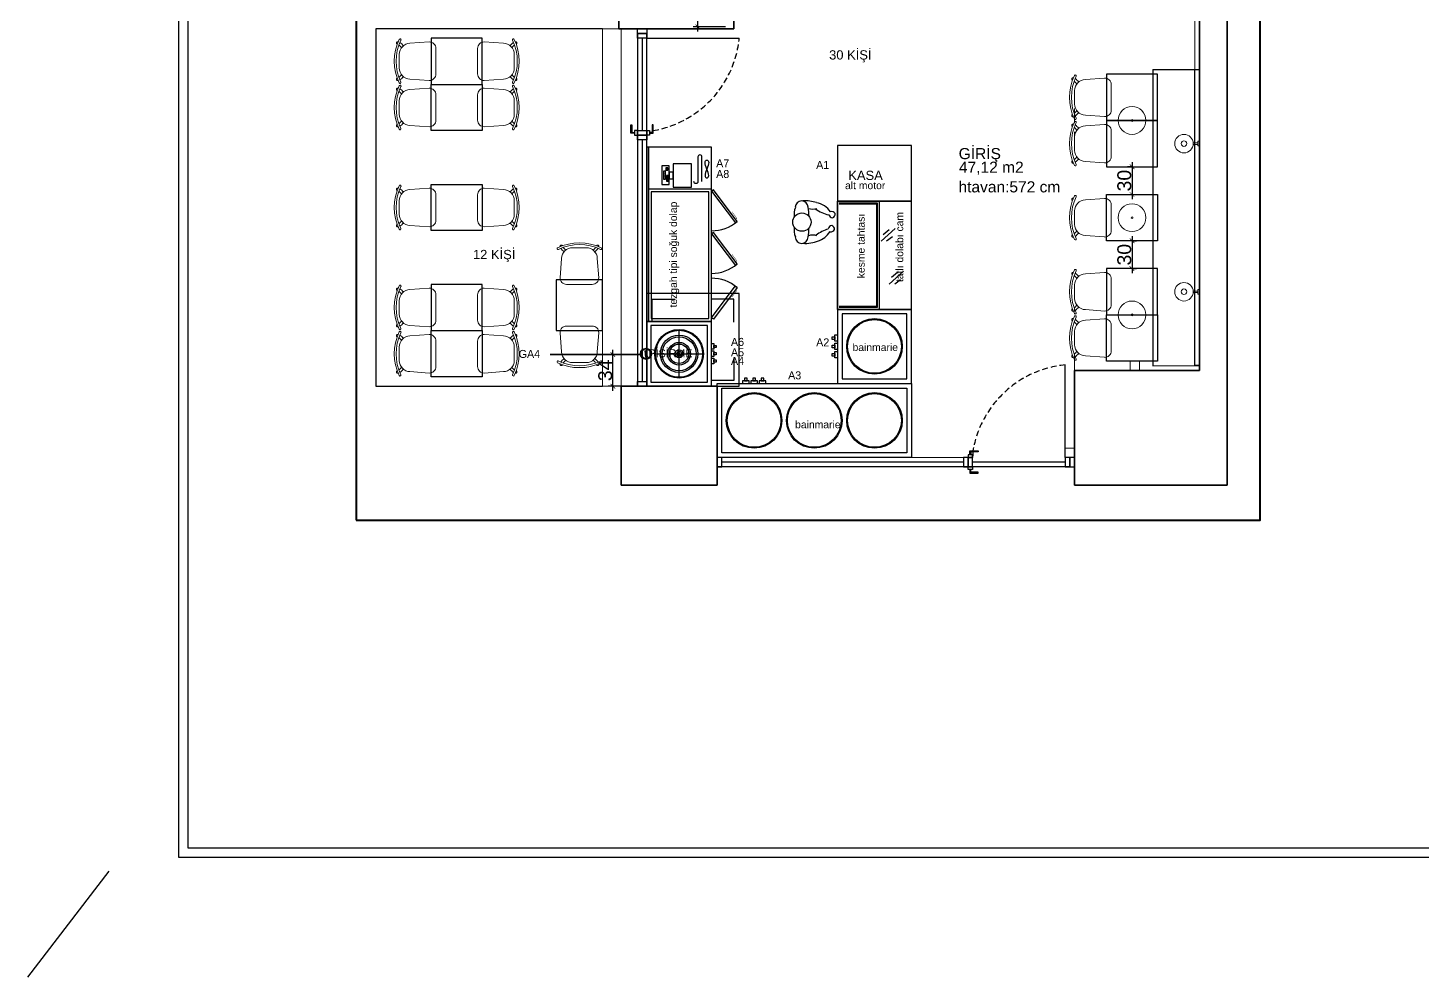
# Model space of a CAD drawing. Header units: millimetres. Extents: x -937 to 10425, y -275 to 2422.
# Drawn here: x 7280 to 8785, y -275 to 750 of the extents above; entities that cross this region are included whole.
import ezdxf
from ezdxf.enums import TextEntityAlignment as Align

# ---------------------------------------------------------------- set-up
doc = ezdxf.new("R2010")
doc.units = ezdxf.units.MM
doc.header["$PDMODE"] = 35
doc.linetypes.add('DASHED', pattern=[0.75, 0.5, -0.25])
doc.linetypes.add('HIDDEN', pattern=[9.525, 6.35, -3.175])
for name, color, linetype, lineweight in [('ELK', 1, 'Continuous', 35), ('GAZ', 200, 'Continuous', 25), ('Sebe - Alçıpan', 2, 'Continuous', 30), ('Sebe - ANTET', 143, 'Continuous', 5), ('Sebe - Aydınlatma', 240, 'Continuous', 18), ('Sebe - Dograma', 4, 'Continuous', 30), ('Sebe - Duvar', 5, 'Continuous', 35), ('Sebe - Merdiven', 6, 'Continuous', 18), ('Sebe - Mobilya', 11, 'Continuous', 25), ('Sebe - Mobilya Alçak', 41, 'Continuous', 20), ('Sebe - Tefriş - ince', 9, 'Continuous', 0), ('Sebe - Yazı', 8, 'Continuous', 15)]:
    doc.layers.add(name, color=color, linetype=linetype, lineweight=lineweight)
for name, color, linetype in [('S2000-002 Çizgi', 7, 'Continuous'), ('S2000-024 Gaz Tes İşaretler', 3, 'Continuous'), ('SKTÜRK-002 Çizgi', 7, 'Continuous'), ('SKTÜRK_ Çizgi', 7, 'Continuous')]:
    doc.layers.add(name, color=color, linetype=linetype)
doc.styles.get("Standard").update_dxf_attribs({"font": 'arial.ttf'})
doc.styles.add('TAKSİM', font='GOTHIC.TTF', dxfattribs={"height": 20})
doc.dimstyles.new('ölçü iç', dxfattribs={"dimtxt": 15, "dimasz": 5, "dimexe": 5, "dimexo": 0.625, "dimtad": 1, "dimdec": 0, "dimtxsty": 'Standard', "dimblk": 'ARCHTICK', "dimcen": 5, "dimdle": 5, "dimclrd": 253, "dimclre": 253, "dimadec": 0, "dimazin": 0, "dimtfac": 1, "dimtdec": 0, "dimtmove": 0, "dimatfit": 3, "dimldrblk": 'ARCHTICK', "dimfxl": 30, "dimfxlon": 1, "dimarcsym": 2})

# ---------------------------------------------------------------- blocks, each defined once
blk = doc.blocks.new('A$C45BD7F52')
at = {"layer": 'S2000-024 Gaz Tes İşaretler'}
h = blk.add_hatch(color=256, dxfattribs=at)
h.paths.add_polyline_path([(8, 4, 1), (0, 4, 1)])
h.paths.add_polyline_path([(7.5, 4, 1), (0.5, 4, 1)], flags=16)
for radius in [4, 3.5]:
    blk.add_circle((4, 4), radius, dxfattribs=at)
blk = doc.blocks.new('A$C73223F6F')
at = {"layer": 'GAZ'}
blk.add_hatch(color=256, dxfattribs=at).paths.add_polyline_path([(2.6, 6.8), (2.6, 5.4), (9.4, 5.2), (9.4, 6.6)])
blk.add_lwpolyline([(2.6, 6.8), (9.4, 6.6), (9.4, 5.2), (2.6, 5.4)], close=True, dxfattribs=at)
at = {"layer": 'GAZ', "xscale": 1.499999999995655, "yscale": 1.499999999995655, "zscale": 1.499999999995655, "rotation": 358.3670394844737}
blk.add_blockref('A$C45BD7F52', (-0.2, 0.2), dxfattribs=at)
blk = doc.blocks.new('_ArchTick')
at = {"color": 0, "linetype": 'ByBlock', "const_width": 0.15}
blk.add_lwpolyline([(-0.5, -0.5), (0.5, 0.5)], dxfattribs=at)
blk = doc.blocks.new('*D200')
at = {"layer": 'Defpoints', "color": 0, "transparency": 16777216}
for p in [(8003, 1182.3), (8082.8, 1182.3), (8082.8, 751.3)]:
    blk.add_point(p, dxfattribs=at)
at = {"layer": 'Sebe - Tefriş - ince', "color": 253, "lineweight": -2, "transparency": 16777216}
for p, q in [((8033, 1182.3), (7998, 1182.3)), ((8003, 746.3), (8003, 1187.3)), ((8033, 751.3), (7998, 751.3))]:
    blk.add_line(p, q, dxfattribs=at)
at = {"layer": 'Sebe - Tefriş - ince', "color": 253, "lineweight": -2, "transparency": 16777216, "xscale": 5, "yscale": 5, "zscale": 5}
for p, rotation in [((8003, 1182.3), 90), ((8003, 751.3), 270)]:
    blk.add_blockref('_ArchTick', p, dxfattribs=dict(at, rotation=rotation))
at = {"layer": 'Sebe - Tefriş - ince', "color": 0, "transparency": 16777216, "insert": (7994.7, 966.8), "char_height": 15, "attachment_point": 5, "rotation": 90}
blk.add_mtext('431', dxfattribs=at)
blk = doc.blocks.new('A$C3F6402FE')
at = {"layer": 'S2000-002 Çizgi'}
for points in [[(0, 6), (15.6, 6), (15.6, 45.9), (0, 45.9)], [(3.3, 17.7), (7.8, 17.7), (7.8, 34.7), (3.3, 34.7)], [(8.2, 40.7), (9.2, 40.7), (9.2, 41.7), (8.2, 41.7)], [(8.2, 39.7), (9.2, 39.7), (9.2, 40.7), (8.2, 40.7)], [(8.2, 38.7), (9.2, 38.7), (9.2, 39.7), (8.2, 39.7)], [(8.2, 37.7), (9.2, 37.7), (9.2, 38.7), (8.2, 38.7)], [(8.2, 36.7), (9.2, 36.7), (9.2, 37.7), (8.2, 37.7)], [(9.2, 40.7), (10.2, 40.7), (10.2, 41.7), (9.2, 41.7)], [(9.2, 39.7), (10.2, 39.7), (10.2, 40.7), (9.2, 40.7)], [(9.2, 38.7), (10.2, 38.7), (10.2, 39.7), (9.2, 39.7)], [(9.2, 37.7), (10.2, 37.7), (10.2, 38.7), (9.2, 38.7)], [(9.2, 36.7), (10.2, 36.7), (10.2, 37.7), (9.2, 37.7)], [(10.2, 40.7), (11.2, 40.7), (11.2, 41.7), (10.2, 41.7)], [(10.2, 39.7), (11.2, 39.7), (11.2, 40.7), (10.2, 40.7)], [(10.2, 38.7), (11.2, 38.7), (11.2, 39.7), (10.2, 39.7)], [(10.2, 37.7), (11.2, 37.7), (11.2, 38.7), (10.2, 38.7)], [(10.2, 36.7), (11.2, 36.7), (11.2, 37.7), (10.2, 37.7)], [(11.2, 40.7), (12.2, 40.7), (12.2, 41.7), (11.2, 41.7)], [(11.2, 39.7), (12.2, 39.7), (12.2, 40.7), (11.2, 40.7)], [(11.2, 38.7), (12.2, 38.7), (12.2, 39.7), (11.2, 39.7)], [(11.2, 37.7), (12.2, 37.7), (12.2, 38.7), (11.2, 38.7)], [(11.2, 36.7), (12.2, 36.7), (12.2, 37.7), (11.2, 37.7)], [(12.2, 40.7), (13.2, 40.7), (13.2, 41.7), (12.2, 41.7)], [(12.2, 39.7), (13.2, 39.7), (13.2, 40.7), (12.2, 40.7)], [(12.2, 38.7), (13.2, 38.7), (13.2, 39.7), (12.2, 39.7)], [(12.2, 37.7), (13.2, 37.7), (13.2, 38.7), (12.2, 38.7)], [(12.2, 36.7), (13.2, 36.7), (13.2, 37.7), (12.2, 37.7)], [(15.6, 18), (24.2, 18), (24.2, 32.2), (15.6, 32.2)], [(24.2, 0), (64, 0), (64, 50.2), (24.2, 50.2)], [(9.7, 23.4), (11.7, 23.4), (11.7, 25.4), (9.7, 25.4)], [(9.7, 21.4), (11.7, 21.4), (11.7, 23.4), (9.7, 23.4)], [(9.7, 19.4), (11.7, 19.4), (11.7, 21.4), (9.7, 21.4)], [(9.7, 17.4), (11.7, 17.4), (11.7, 19.4), (9.7, 19.4)], [(9.7, 15.4), (11.7, 15.4), (11.7, 17.4), (9.7, 17.4)], [(9.7, 13.4), (11.7, 13.4), (11.7, 15.4), (9.7, 15.4)], [(11.7, 23.4), (13.7, 23.4), (13.7, 25.4), (11.7, 25.4)], [(11.7, 21.4), (13.7, 21.4), (13.7, 23.4), (11.7, 23.4)], [(11.7, 19.4), (13.7, 19.4), (13.7, 21.4), (11.7, 21.4)], [(11.7, 17.4), (13.7, 17.4), (13.7, 19.4), (11.7, 19.4)], [(11.7, 15.4), (13.7, 15.4), (13.7, 17.4), (11.7, 17.4)], [(11.7, 13.4), (13.7, 13.4), (13.7, 15.4), (11.7, 15.4)]]:
    blk.add_lwpolyline(points, close=True, dxfattribs=at)
blk.add_text('12345', height=2, rotation=90, dxfattribs=at).set_placement((6.6, 21.3))
blk = doc.blocks.new('m2_pp03p')
blk.add_circle((0, 0), 9.87)
for centre, radius, start, end in [((4.7, 10.1), 26.3, 127.3518, 167.4727), ((-6.8, 32), 4.59, 122.8432, 192.8611), ((-8.6, 31.9), 4.04, 16.0579, 100.2448), ((-9.7, 34), 5.28, 289.8716, 348.3178), ((8.6, 33.5), 5.28, 194.7873, 253.2335), ((7.6, 31.3), 4.04, 82.8603, 167.0472), ((5.8, 31.4), 4.59, 350.244, 60.262), ((-4.5, 8.8), 26.3, 18.248, 55.7533), ((15.9, 3.7), 38.9, 161.9595, 183.8896), ((-33, 11.6), 18.9, 345.9235, 14.0765), ((-43.5, 36.4), 36.4, 323.035, 348.18), ((42.8, 37.9), 36.4, 194.9251, 218.2668), ((33, 11.6), 18.9, 165.9235, 194.0765), ((-15.9, 3.7), 38.9, 356.1104, 21.2634), ((-15.9, -0.2), 7.02, 91.4023, 268.5977), ((-8.3, -35.9), 43.4, 87.467, 100.3046), ((8.3, -35.9), 43.4, 79.6954, 92.533), ((15.9, -0.2), 7.02, 271.4023, 88.5977), ((-7.7, 15.5), 24, 249.9668, 276.118), ((7.7, 15.5), 24, 263.882, 290.0332)]:
    blk.add_arc(centre, radius, start, end)
blk = doc.blocks.new('A$C0AFB533A')
for p, q in [((40, 11), (40, 69)), ((69, 40), (11, 40))]:
    blk.add_line(p, q)
for radius in [30, 29, 23, 21, 14, 12, 5, 3]:
    blk.add_circle((40, 40), radius)
at = {"layer": 'SKTÜRK_ Çizgi'}
for points in [[(80, 80), (0, 80), (0, 0), (80, 0)], [(75, 75), (5, 75), (5, 5), (75, 5)], [(34.5, 80), (27.5, 80), (27.5, 82.8), (34.5, 82.8)], [(32.4, 82.8), (29.6, 82.8), (29.6, 85.6), (32.4, 85.6)], [(43.5, 80), (36.5, 80), (36.5, 82.8), (43.5, 82.8)], [(41.4, 82.8), (38.6, 82.8), (38.6, 85.6), (41.4, 85.6)], [(52.5, 80), (45.5, 80), (45.5, 82.8), (52.5, 82.8)], [(50.4, 82.8), (47.6, 82.8), (47.6, 85.6), (50.4, 85.6)]]:
    blk.add_lwpolyline(points, close=True, dxfattribs=at)
blk = doc.blocks.new('*D197')
at = {"layer": 'Defpoints', "color": 0, "transparency": 16777216}
for p in [(8003, 1182.3), (8082.8, 1182.3), (8082.8, 751.3)]:
    blk.add_point(p, dxfattribs=at)
at = {"layer": 'Sebe - Tefriş - ince', "color": 253, "lineweight": -2, "transparency": 16777216}
for p, q in [((8033, 1182.3), (7998, 1182.3)), ((8003, 746.3), (8003, 1187.3)), ((8033, 751.3), (7998, 751.3))]:
    blk.add_line(p, q, dxfattribs=at)
at = {"layer": 'Sebe - Tefriş - ince', "color": 253, "lineweight": -2, "transparency": 16777216, "xscale": 5, "yscale": 5, "zscale": 5}
for p, rotation in [((8003, 1182.3), 90), ((8003, 751.3), 270)]:
    blk.add_blockref('_ArchTick', p, dxfattribs=dict(at, rotation=rotation))
at = {"layer": 'Sebe - Tefriş - ince', "color": 0, "transparency": 16777216, "insert": (7994.7, 966.8), "char_height": 15, "attachment_point": 5, "rotation": 90}
blk.add_mtext('431', dxfattribs=at)
blk = doc.blocks.new('*D204')
at = {"layer": 'Defpoints', "color": 0, "transparency": 16777216}
for p in [(8471.9, 600.3), (8471.9, 570.3), (8471.9, 570.3)]:
    blk.add_point(p, dxfattribs=at)
at = {"layer": 'Sebe - Alçıpan', "color": 253, "lineweight": -2, "transparency": 16777216}
for p, q in [((8471.9, 605.3), (8471.9, 565.3)), ((8471.9, 600.3), (8466.9, 600.3)), ((8471.9, 570.3), (8476.9, 570.3))]:
    blk.add_line(p, q, dxfattribs=at)
at = {"layer": 'Sebe - Alçıpan', "color": 253, "lineweight": -2, "transparency": 16777216, "xscale": 5, "yscale": 5, "zscale": 5}
for p, rotation in [((8471.9, 600.3), 90), ((8471.9, 570.3), 270)]:
    blk.add_blockref('_ArchTick', p, dxfattribs=dict(at, rotation=rotation))
at = {"layer": 'Sebe - Alçıpan', "color": 0, "transparency": 16777216, "insert": (8463.6, 585.3), "char_height": 15, "attachment_point": 5, "rotation": 90}
blk.add_mtext('30', dxfattribs=at)
blk = doc.blocks.new('*D205')
at = {"layer": 'Defpoints', "color": 0, "transparency": 16777216}
for p in [(8471.9, 520.3), (8471.9, 490.3), (8471.9, 490.3)]:
    blk.add_point(p, dxfattribs=at)
at = {"layer": 'Sebe - Alçıpan', "color": 253, "lineweight": -2, "transparency": 16777216}
for p, q in [((8471.9, 525.3), (8471.9, 485.3)), ((8471.9, 520.3), (8476.9, 520.3)), ((8471.9, 490.3), (8476.9, 490.3))]:
    blk.add_line(p, q, dxfattribs=at)
at = {"layer": 'Sebe - Alçıpan', "color": 253, "lineweight": -2, "transparency": 16777216, "xscale": 5, "yscale": 5, "zscale": 5}
for p, rotation in [((8471.9, 520.3), 90), ((8471.9, 490.3), 270)]:
    blk.add_blockref('_ArchTick', p, dxfattribs=dict(at, rotation=rotation))
at = {"layer": 'Sebe - Alçıpan', "color": 0, "transparency": 16777216, "insert": (8463.6, 505.3), "char_height": 15, "attachment_point": 5, "rotation": 90}
blk.add_mtext('30', dxfattribs=at)
blk = doc.blocks.new('A$C6D447ABA')
for centre, radius in [((40, 40), 30), ((40, 40), 29), ((105, 40), 30), ((105, 40), 29), ((170, 40), 30), ((170, 40), 29)]:
    blk.add_circle(centre, radius)
at = {"layer": 'SKTÜRK_ Çizgi'}
for points in [[(0, 80), (210, 80), (210, 0), (0, 0)], [(27.5, 80), (34.5, 80), (34.5, 82.8), (27.5, 82.8)], [(29.6, 82.8), (32.4, 82.8), (32.4, 85.6), (29.6, 85.6)], [(36.5, 80), (43.5, 80), (43.5, 82.8), (36.5, 82.8)], [(38.6, 82.8), (41.4, 82.8), (41.4, 85.6), (38.6, 85.6)], [(45.5, 80), (52.5, 80), (52.5, 82.8), (45.5, 82.8)], [(47.6, 82.8), (50.4, 82.8), (50.4, 85.6), (47.6, 85.6)], [(5, 75), (205, 75), (205, 5), (5, 5)]]:
    blk.add_lwpolyline(points, close=True, dxfattribs=at)
blk = doc.blocks.new('A$C69F55960')
for radius in [30, 29]:
    blk.add_circle((45.6, 40), radius)
at = {"layer": 'SKTÜRK_ Çizgi'}
for points in [[(5.6, 80), (5.6, 0), (85.6, 0), (85.6, 80)], [(10.6, 75), (10.6, 5), (80.6, 5), (80.6, 75)], [(2.8, 50.4), (2.8, 47.6), (0, 47.6), (0, 50.4)], [(5.6, 52.5), (5.6, 45.5), (2.8, 45.5), (2.8, 52.5)], [(2.8, 41.4), (2.8, 38.6), (0, 38.6), (0, 41.4)], [(2.8, 32.4), (2.8, 29.6), (0, 29.6), (0, 32.4)], [(5.6, 43.5), (5.6, 36.5), (2.8, 36.5), (2.8, 43.5)], [(5.6, 34.5), (5.6, 27.5), (2.8, 27.5), (2.8, 34.5)]]:
    blk.add_lwpolyline(points, close=True, dxfattribs=at)
blk = doc.blocks.new('A$C05AC2178')
at = {"layer": 'S2000-002 Çizgi'}
blk.add_line((2, 226.8), (2, 38.8), dxfattribs=at)
for points in [[(70, 226.8), (0, 226.8), (0, 38.8), (70, 38.8)], [(67, 210.3), (66.8, 208.9), (66.3, 207.2), (65.7, 205.3), (65, 203.3), (64.2, 201.4), (63.6, 199.5), (63.1, 197.8), (63, 196.4), (63.1, 195.2), (63.6, 194.4), (64.2, 193.9), (65, 193.8), (65.7, 193.9), (66.3, 194.4), (66.8, 195.2), (67, 196.4), (66.8, 197.8), (66.3, 199.5), (65.7, 201.4), (65, 203.3), (64.2, 205.3), (63.6, 207.2), (63.1, 208.9), (63, 210.3), (63.1, 211.5), (63.6, 212.3), (64.2, 212.8), (65, 212.9), (65.7, 212.8), (66.3, 212.3), (66.8, 211.5)], [(97.8, 146.8), (72, 180.9), (70, 179.4), (95.8, 145.2)], [(97.8, 100.8), (72, 134.9), (70, 133.4), (95.8, 99.3)], [(97.7, 75.4), (72.1, 41.2), (70, 42.7), (95.6, 77)]]:
    blk.add_lwpolyline(points, close=True, dxfattribs=at)
for points in [[(55.3, 216.4), (55.3, 189.7, -1), (51, 189.7)], [(59.7, 189.7), (59.7, 216.4, 1), (55.3, 216.4)]]:
    blk.add_lwpolyline(points, format="xyb", dxfattribs=at)
blk.add_lwpolyline([(2, 181.8), (70, 181.8)], dxfattribs=at)
at = {"layer": 'S2000-002 Çizgi', "linetype": 'DASHED'}
blk.add_lwpolyline([(5, 178.8), (5, 41.8), (67, 41.8), (67, 178.8)], close=True, dxfattribs=at)
at = {"layer": 'S2000-002 Çizgi', "const_width": 0.428}
for points in [[(96.1, 149), (97.4, 150), (93.2, 155.7), (92.1, 157.1)], [(96.1, 103.1), (97.4, 104.1), (93.2, 109.7), (92.1, 111.1)], [(96, 73.2), (97.3, 72.2), (93.1, 66.5), (92, 65.1)]]:
    blk.add_lwpolyline(points, dxfattribs=at)
at = {"layer": 'S2000-002 Çizgi'}
for centre, radius, start, end in [((70, 179.4), 42.8, 270, 310.5092), ((70, 133.4), 42.8, 270, 310.5092), ((70, 42.7), 42.7, 49.755, 90)]:
    blk.add_arc(centre, radius, start, end, dxfattribs=at)
blk = doc.blocks.new('*D262')
at = {"color": 253, "lineweight": -2, "transparency": 16777216}
for p, q in [((7941.3, 397.6), (7906.3, 397.6)), ((7911.3, 358.3), (7911.3, 402.6)), ((7941.3, 363.3), (7906.3, 363.3))]:
    blk.add_line(p, q, dxfattribs=at)
at = {"layer": 'Defpoints', "color": 0, "transparency": 16777216}
for p in [(7911.3, 397.6), (7941.9, 397.6), (7947.8, 363.3)]:
    blk.add_point(p, dxfattribs=at)
at = {"color": 253, "lineweight": -2, "transparency": 16777216, "xscale": 5, "yscale": 5, "zscale": 5}
for p, rotation in [((7911.3, 397.6), 90), ((7911.3, 363.3), 270)]:
    blk.add_blockref('_ArchTick', p, dxfattribs=dict(at, rotation=rotation))
at = {"color": 0, "transparency": 16777216, "insert": (7903.1, 380.4), "char_height": 15, "attachment_point": 5, "rotation": 90}
blk.add_mtext('34', dxfattribs=at)

msp = doc.modelspace()

# ---------------------------------------------------------------- linework, layer by layer
for p, q in [((7900.2, 749.3), (7655.2, 749.3)), ((7655.2, 749.3), (7655.2, 363.3)), ((8216.3, 533.7), (8200.9, 519.8)), ((8209.8, 532.3), (8203.2, 526.8)), ((8213.1, 524.6), (8206.8, 519.8)), ((8225.1, 487.4), (8209.7, 473.6)), ((8218.7, 486.1), (8212, 480.6)), ((8221.9, 478.3), (8215.6, 473.6)), ((7655.2, 363.3), (7900.2, 363.3)), ((7279.6, -274.9), (7367.2, -160.4))]:
    msp.add_line(p, q)
for points in [[(7442.2, -145.4), (10322.2, -145.4), (10322.2, 1924.6), (7442.2, 1924.6)], [(7452.2, -135.4), (10312.2, -135.4), (10312.2, 1914.6), (7452.2, 1914.6)], [(8153.8, 563.3), (8233.8, 563.3), (8233.8, 623.3), (8153.8, 623.3)], [(8153.8, 446.3), (8233.8, 446.3), (8233.8, 563.3), (8153.8, 563.3)], [(8153.8, 563.3), (8198.8, 563.3), (8198.8, 446.3), (8153.8, 446.3)], [(7947.8, 363.3), (8047.8, 363.3), (8047.8, 463.3), (7947.8, 463.3)]]:
    msp.add_lwpolyline(points, close=True)
for points in [[(8155.8, 561.3), (8196.8, 561.3), (8196.8, 448.3), (8155.8, 448.3)], [(8155.8, 560.3), (8195.8, 560.3), (8195.8, 449.3), (8155.8, 449.3)]]:
    msp.add_lwpolyline(points)
at = {"layer": 'ELK', "color": 3}
msp.add_line((7941.2, 397.5), (7843.7, 397.5), dxfattribs=at)
at = {"layer": 'Sebe - ANTET', "lineweight": 40}
msp.add_lwpolyline([(7634, 218.6), (8610.1, 218.5), (8610.1, 1322.2), (7634, 1322.2)], close=True, dxfattribs=at)
at = {"layer": 'Sebe - Aydınlatma'}
for p, q in [((8538, 626), (8542.8, 626)), ((8538, 624.5), (8542.8, 624.5)), ((8542.8, 627.8), (8542.8, 622.8)), ((8542.8, 627.8), (8544.8, 627.8)), ((8542.8, 622.8), (8544.8, 622.8)), ((8544.8, 622.8), (8544.8, 627.8)), ((8542.8, 462.8), (8542.8, 467.8)), ((8542.8, 467.8), (8544.8, 467.8)), ((8544.8, 467.8), (8544.8, 462.8)), ((8538, 466), (8542.8, 466)), ((8538, 464.5), (8542.8, 464.5)), ((8542.8, 462.8), (8544.8, 462.8))]:
    msp.add_line(p, q, dxfattribs=at)
for centre, radius in [((8471.9, 650.3), 15), ((8471.9, 650.3), 1), ((8528, 625.3), 10), ((8528, 625.3), 3), ((8471.9, 545.3), 15), ((8471.9, 545.3), 1), ((8528, 465.3), 10), ((8528, 465.3), 3), ((8471.9, 440.3), 15), ((8471.9, 440.3), 1)]:
    msp.add_circle(centre, radius, dxfattribs=at)
at = {"layer": 'Sebe - Dograma'}
for p, q in [((7937.8, 749.3), (7947.8, 749.3)), ((7937.8, 744.3), (7937.8, 749.3)), ((7947.8, 744.3), (7937.8, 744.3)), ((7937.8, 744.3), (7937.8, 363.3)), ((7937.8, 744.3), (7947.8, 744.3)), ((7937.8, 739.3), (7937.8, 744.3)), ((7947.8, 744.3), (7937.8, 744.3)), ((7947.8, 739.3), (7937.8, 739.3)), ((7942.8, 739.3), (7942.8, 639.3)), ((7947.8, 749.3), (7947.8, 744.3)), ((7947.8, 363.3), (7947.8, 744.3)), ((7947.8, 744.3), (7947.8, 739.3)), ((7947.8, 739.3), (8047.8, 739.3)), ((7930.8, 636.4), (7930.8, 645.4)), ((7930.8, 645.4), (7931.8, 645.4)), ((7934.8, 636.4), (7930.8, 636.4)), ((7931.8, 645.4), (7931.8, 637.4)), ((7931.8, 637.4), (7934.8, 637.4)), ((7937.8, 639.3), (7934.8, 639.3)), ((7934.8, 639.3), (7934.8, 634.3)), ((7934.8, 634.3), (7937.8, 634.3)), ((7937.8, 639.3), (7947.8, 639.3)), ((7937.8, 634.3), (7937.8, 639.3)), ((7937.8, 634.3), (7937.8, 639.3)), ((7947.8, 634.3), (7937.8, 634.3)), ((7937.8, 634.3), (7947.8, 634.3)), ((7937.8, 629.3), (7937.8, 634.3)), ((7947.8, 639.3), (7947.8, 634.3)), ((7947.8, 634.3), (7947.8, 639.3)), ((7947.8, 634.3), (7947.8, 639.3)), ((7947.8, 639.3), (7950.8, 639.3)), ((7947.8, 634.3), (7947.8, 629.3)), ((7950.8, 634.3), (7947.8, 634.3)), ((7950.8, 639.3), (7950.8, 634.3)), ((7953.8, 637.4), (7950.8, 637.4)), ((7950.8, 636.4), (7954.8, 636.4)), ((7954.8, 645.4), (7953.8, 645.4)), ((7953.8, 645.4), (7953.8, 637.4)), ((7954.8, 636.4), (7954.8, 645.4)), ((7947.8, 629.3), (7937.8, 629.3)), ((7942.8, 629.3), (7942.8, 368.3)), ((8399.8, 286.3), (8399.8, 386.3)), ((7937.8, 368.3), (7947.8, 368.3)), ((7937.8, 363.3), (7937.8, 368.3)), ((7947.8, 363.3), (7937.8, 363.3)), ((8023.8, 286.3), (8023.8, 276.3)), ((8028.8, 276.3), (8028.8, 286.3)), ((8294.8, 286.3), (8289.8, 286.3)), ((8289.8, 286.3), (8289.8, 276.3)), ((8299.8, 289.3), (8294.8, 289.3)), ((8294.8, 289.3), (8294.8, 286.3)), ((8299.8, 286.3), (8294.8, 286.3)), ((8294.8, 286.3), (8294.8, 276.3)), ((8294.8, 276.3), (8294.8, 286.3)), ((8294.8, 286.3), (8299.8, 286.3)), ((8296.9, 289.3), (8296.9, 293.3)), ((8296.9, 293.3), (8305.9, 293.3)), ((8305.9, 292.3), (8297.9, 292.3)), ((8297.9, 292.3), (8297.9, 289.3)), ((8299.8, 286.3), (8299.8, 289.3)), ((8299.8, 276.3), (8299.8, 286.3)), ((8305.9, 293.3), (8305.9, 292.3)), ((8404.8, 286.3), (8399.8, 286.3)), ((8399.8, 286.3), (8399.8, 276.3)), ((8404.8, 286.3), (8404.8, 276.3)), ((8404.8, 276.3), (8404.8, 286.3)), ((8409.8, 286.3), (8404.8, 286.3)), ((8404.8, 286.3), (8404.8, 276.3)), ((8409.8, 276.3), (8409.8, 286.3)), ((8404.8, 276.3), (8023.8, 276.3)), ((8023.8, 276.3), (8028.8, 276.3)), ((8289.8, 281.3), (8028.8, 281.3)), ((8289.8, 276.3), (8294.8, 276.3)), ((8294.8, 276.3), (8299.8, 276.3)), ((8294.8, 276.3), (8299.8, 276.3)), ((8294.8, 273.3), (8294.8, 276.3)), ((8299.8, 273.3), (8294.8, 273.3)), ((8296.9, 273.3), (8296.9, 269.3)), ((8297.9, 270.3), (8297.9, 273.3)), ((8399.8, 281.3), (8299.8, 281.3)), ((8299.8, 276.3), (8299.8, 273.3)), ((8399.8, 276.3), (8404.8, 276.3)), ((8404.8, 276.3), (8409.8, 276.3)), ((8296.9, 269.3), (8305.9, 269.3)), ((8305.9, 270.3), (8297.9, 270.3)), ((8305.9, 269.3), (8305.9, 270.3))]:
    msp.add_line(p, q, dxfattribs=at)
at = {"layer": 'Sebe - Dograma', "color": 251, "linetype": 'HIDDEN'}
for centre, radius, start, end in [((7936.2, 750), 112.1, 279.547, 354.4905), ((8410.6, 274.7), 112.1, 95.5095, 170.453), ((8419.8, 286.3), 120, 177.134, 180)]:
    msp.add_arc(centre, radius, start, end, dxfattribs=at)
at = {"layer": 'Sebe - Duvar', "lineweight": 35}
for p, q in [((7917.8, 1279.3), (7917.8, 749.3)), ((8574.8, 256.3), (8574.8, 1279.3)), ((8041.8, 749.3), (8041.8, 1214.3)), ((8544.8, 380.3), (8544.8, 930.3)), ((7917.8, 749.3), (8041.8, 749.3)), ((8409.8, 256.3), (8409.8, 380.3)), ((8409.8, 380.3), (8544.8, 380.3)), ((8023.8, 363.3), (7920.2, 363.3)), ((7920.2, 363.3), (7920.2, 256.3)), ((8023.8, 256.3), (8023.8, 363.3)), ((7920.2, 256.3), (8023.8, 256.3)), ((8409.8, 256.3), (8574.8, 256.3))]:
    msp.add_line(p, q, dxfattribs=at)
at = {"layer": 'Sebe - Merdiven'}
for p, q in [((7900.2, 363.3), (7900.2, 749.3)), ((7920.2, 749.3), (7900.2, 749.3)), ((7920.2, 363.3), (7920.2, 749.3)), ((7900.2, 363.3), (7920.2, 363.3))]:
    msp.add_line(p, q, dxfattribs=at)
at = {"layer": 'Sebe - Mobilya'}
for p, q in [((7715.2, 739.3), (7715.2, 689.3)), ((7770.2, 739.3), (7715.2, 739.3)), ((7770.2, 689.3), (7770.2, 739.3)), ((8444.4, 700.3), (8444.4, 650.3)), ((8499.4, 700.3), (8444.4, 700.3)), ((8499.4, 650.3), (8499.4, 700.3)), ((7715.2, 689.3), (7770.2, 689.3)), ((7715.2, 639.3), (7715.2, 689.3)), ((7715.2, 689.3), (7770.2, 689.3)), ((7770.2, 689.3), (7770.2, 639.3)), ((8444.4, 650.3), (8444.4, 600.3)), ((8499.4, 650.3), (8444.4, 650.3)), ((8444.4, 650.3), (8499.4, 650.3)), ((8499.4, 600.3), (8499.4, 650.3)), ((7770.2, 639.3), (7715.2, 639.3)), ((8444.4, 600.3), (8499.4, 600.3)), ((7715.2, 531.3), (7715.2, 581.3)), ((7715.2, 581.3), (7770.2, 581.3)), ((7770.2, 581.3), (7770.2, 531.3)), ((8444.4, 570.3), (8499.4, 570.3)), ((8444.4, 520.3), (8444.4, 570.3)), ((8499.4, 570.3), (8499.4, 520.3)), ((7770.2, 531.3), (7715.2, 531.3)), ((8499.4, 520.3), (8444.4, 520.3)), ((8444.4, 490.3), (8444.4, 440.3)), ((8499.4, 490.3), (8444.4, 490.3)), ((8499.4, 440.3), (8499.4, 490.3)), ((7715.2, 473.3), (7715.2, 423.3)), ((7770.2, 473.3), (7715.2, 473.3)), ((7770.2, 423.3), (7770.2, 473.3)), ((7900.2, 478.3), (7850.2, 478.3)), ((7850.2, 478.3), (7850.2, 423.3)), ((7900.2, 423.3), (7900.2, 478.3)), ((8444.4, 440.3), (8499.4, 440.3)), ((8444.4, 390.3), (8444.4, 440.3)), ((8444.4, 440.3), (8499.4, 440.3)), ((8499.4, 440.3), (8499.4, 390.3)), ((7715.2, 423.3), (7770.2, 423.3)), ((7715.2, 373.3), (7715.2, 423.3)), ((7715.2, 423.3), (7770.2, 423.3)), ((7770.2, 423.3), (7770.2, 373.3)), ((7850.2, 423.3), (7900.2, 423.3)), ((8499.4, 390.3), (8444.4, 390.3)), ((7770.2, 373.3), (7715.2, 373.3))]:
    msp.add_line(p, q, dxfattribs=at)
at = {"layer": 'Sebe - Mobilya', "linetype": 'Continuous'}
for p, q in [((8494.4, 705.3), (8494.4, 385.3)), ((8494.4, 705.3), (8544.8, 705.3)), ((8539.8, 385.6), (8539.8, 705.3)), ((8544.8, 705.3), (8544.8, 385.6)), ((8544.8, 385.6), (8544.8, 630.8)), ((8494.4, 385.3), (8544.8, 385.6)), ((8544.8, 385.6), (8539.8, 385.6))]:
    msp.add_line(p, q, dxfattribs=at)
at = {"layer": 'Sebe - Mobilya Alçak', "ltscale": 30}
for p, q in [((7765.2, 728.1), (7765.2, 700.5)), ((7793.1, 733.6), (7772.3, 735.1)), ((7804.8, 707), (7804.8, 721.6)), ((7772.3, 693.5), (7793.1, 695)), ((8421.5, 694.6), (8442.2, 696.1)), ((7765.2, 650.5), (7765.2, 678.1)), ((7772.3, 685.1), (7793.1, 683.6)), ((8409.8, 668), (8409.8, 682.6)), ((8449.4, 689.1), (8449.4, 661.4)), ((7804.8, 671.6), (7804.8, 657)), ((8442.2, 654.5), (8421.5, 656)), ((7793.1, 645), (7772.3, 643.5)), ((8409.8, 618), (8409.8, 632.6)), ((8421.5, 644.6), (8442.2, 646.1)), ((8449.4, 639.1), (8449.4, 611.4)), ((8442.2, 604.5), (8421.5, 606)), ((7772.3, 577.1), (7793.1, 575.6)), ((7765.2, 542.5), (7765.2, 570.1)), ((7804.8, 563.6), (7804.8, 549)), ((8442.2, 566.1), (8421.5, 564.6)), ((8449.4, 531.4), (8449.4, 559.1)), ((8409.8, 552.6), (8409.8, 538)), ((7793.1, 537), (7772.3, 535.5)), ((7867.9, 512.9), (7882.5, 512.9)), ((8421.5, 526), (8442.2, 524.5)), ((7854.3, 480.4), (7855.9, 501.2)), ((7894.5, 501.2), (7896, 480.4)), ((8421.5, 484.6), (8442.2, 486.1)), ((7793.1, 467.6), (7772.3, 469.1)), ((7889, 473.3), (7861.3, 473.3)), ((8409.8, 458), (8409.8, 472.6)), ((8449.4, 479.1), (8449.4, 451.4)), ((7765.2, 462.1), (7765.2, 434.5)), ((7804.8, 441), (7804.8, 455.6)), ((8442.2, 444.5), (8421.5, 446)), ((7772.3, 427.5), (7793.1, 429)), ((7889, 428.3), (7861.3, 428.3)), ((8409.8, 422.6), (8409.8, 408)), ((8442.2, 436.1), (8421.5, 434.6)), ((8449.4, 401.4), (8449.4, 429.1)), ((7765.2, 384.5), (7765.2, 412.1)), ((7772.3, 419.1), (7793.1, 417.6)), ((7854.3, 421.1), (7855.9, 400.4)), ((7894.5, 400.4), (7896, 421.1)), ((7804.8, 405.6), (7804.8, 391)), ((8421.5, 396), (8442.2, 394.5)), ((7793.1, 379), (7772.3, 377.5)), ((7867.9, 388.7), (7882.5, 388.7))]:
    msp.add_line(p, q, dxfattribs=at)
for points in [[(7720.2, 728.1), (7720.2, 700.5, -0.421203), (7713, 693.5), (7692.2, 695, -0.406675), (7680.6, 707), (7680.6, 721.6, -0.406675), (7692.2, 733.6), (7713, 735.1, -0.421203)], [(7720.2, 650.5), (7720.2, 678.1, 0.421203), (7713, 685.1), (7692.2, 683.6, 0.406675), (7680.6, 671.6), (7680.6, 657, 0.406675), (7692.2, 645), (7713, 643.5, 0.421203)], [(7720.2, 542.5), (7720.2, 570.1, 0.421203), (7713, 577.1), (7692.2, 575.6, 0.406675), (7680.6, 563.6), (7680.6, 549, 0.406675), (7692.2, 537), (7713, 535.5, 0.421203)], [(7720.2, 462.1), (7720.2, 434.5, -0.421203), (7713, 427.5), (7692.2, 429, -0.406675), (7680.6, 441), (7680.6, 455.6, -0.406675), (7692.2, 467.6), (7713, 469.1, -0.421203)], [(7720.2, 384.5), (7720.2, 412.1, 0.421203), (7713, 419.1), (7692.2, 417.6, 0.406675), (7680.6, 405.6), (7680.6, 391, 0.406675), (7692.2, 379), (7713, 377.5, 0.421203)]]:
    msp.add_lwpolyline(points, format="xyb", close=True, dxfattribs=at)
for centre, radius, start, end in [((7729.3, 714.3), 54.1, 154.2098, 205.7895), ((7756, 714.3), 54.1, 334.2105, 25.7902), ((7729.3, 714.3), 52.1, 154.2098, 205.7895), ((7679, 734), 1.39, 72.3823, 244.8695), ((7674.9, 724), 9.41, 30.8902, 55.8824), ((7673.8, 723.4), 13.4, 33.8436, 56.1783), ((7772.2, 728.1), 7, 88.6361, 180), ((7792.8, 721.6), 12, 0, 88.5214), ((7811.5, 723.4), 13.4, 123.8217, 146.1564), ((7810.4, 724), 9.41, 124.1176, 149.1098), ((7756, 714.3), 52.1, 334.2105, 25.7902), ((7806.3, 734), 1.39, 295.1305, 107.6177), ((7679, 694.6), 1.39, 115.1305, 287.6177), ((7674.9, 704.6), 9.41, 304.1169, 329.1091), ((7673.8, 705.2), 13.4, 303.821, 326.1557), ((7772.2, 700.5), 7, 180, 271.3639), ((7792.8, 707), 12, 271.4786, 0), ((7811.5, 705.2), 13.4, 213.8443, 236.179), ((7810.4, 704.6), 9.41, 210.8909, 235.8831), ((7806.3, 694.6), 1.39, 252.3823, 64.8695), ((8458.5, 675.3), 54.1, 154.2098, 205.7895), ((8458.5, 675.3), 52.1, 154.2098, 205.7895), ((8408.2, 695), 1.39, 72.3823, 244.8695), ((8404.1, 685), 9.41, 30.8902, 55.8824), ((8421.8, 682.6), 12, 91.4786, 180), ((8403, 684.4), 13.4, 33.8436, 56.1783), ((8442.4, 689.1), 7, 0, 91.3639), ((7729.3, 664.3), 54.1, 154.2105, 205.7902), ((7729.3, 664.3), 52.1, 154.2105, 205.7902), ((7679, 684), 1.39, 72.3823, 244.8695), ((7674.9, 674), 9.41, 30.8909, 55.8831), ((7673.8, 673.4), 13.4, 33.8443, 56.179), ((7772.2, 678.1), 7, 88.6361, 180), ((7792.8, 671.6), 12, 360, 88.5214), ((7811.5, 673.4), 13.4, 123.821, 146.1557), ((7810.4, 674), 9.41, 124.1169, 149.1091), ((7756, 664.3), 52.1, 334.2098, 25.7895), ((7756, 664.3), 54.1, 334.2098, 25.7895), ((7806.3, 684), 1.39, 295.1305, 107.6177), ((8421.8, 668), 12, 180, 268.5214), ((7674.9, 654.6), 9.41, 304.1176, 329.1098), ((7673.8, 655.2), 13.4, 303.8217, 326.1564), ((7772.2, 650.5), 7, 180, 271.3639), ((7792.8, 657), 12, 271.4786, 360), ((7811.5, 655.2), 13.4, 213.8436, 236.1783), ((7810.4, 654.6), 9.41, 210.8902, 235.8824), ((8458.5, 625.3), 54.1, 154.2098, 205.7895), ((8458.5, 625.3), 52.1, 154.2098, 205.7895), ((8408.2, 655.6), 1.39, 115.1305, 287.6177), ((8404.1, 665.6), 9.41, 304.1169, 329.1091), ((8403, 666.2), 13.4, 303.821, 326.1557), ((8442.4, 661.4), 7, 268.6361, 0), ((7679, 644.6), 1.39, 115.1305, 287.6177), ((7806.3, 644.6), 1.39, 252.3823, 64.8695), ((8408.2, 645), 1.39, 72.3823, 244.8695), ((8404.1, 635), 9.41, 30.8902, 55.8824), ((8421.8, 632.6), 12, 91.4786, 180), ((8403, 634.4), 13.4, 33.8436, 56.1783), ((8442.4, 639.1), 7, 0, 91.3639), ((8421.8, 618), 12, 180, 268.5214), ((8408.2, 605.6), 1.39, 115.1305, 287.6177), ((8404.1, 615.6), 9.41, 304.1169, 329.1091), ((8403, 616.2), 13.4, 303.821, 326.1557), ((8442.4, 611.4), 7, 268.6361, 0), ((7729.3, 556.3), 54.1, 154.2105, 205.7902), ((7729.3, 556.3), 52.1, 154.2105, 205.7902), ((7679, 576), 1.39, 72.3823, 244.8695), ((7674.9, 566), 9.41, 30.8909, 55.8831), ((7673.8, 565.4), 13.4, 33.8443, 56.179), ((7772.2, 570.1), 7, 88.6361, 180), ((7792.8, 563.6), 12, 360, 88.5214), ((7811.5, 565.4), 13.4, 123.821, 146.1557), ((7810.4, 566), 9.41, 124.1169, 149.1091), ((7756, 556.3), 52.1, 334.2098, 25.7895), ((7756, 556.3), 54.1, 334.2098, 25.7895), ((7806.3, 576), 1.39, 295.1305, 107.6177), ((8458.5, 545.3), 54.1, 154.2105, 205.7902), ((8458.5, 545.3), 52.1, 154.2105, 205.7902), ((8408.2, 565), 1.39, 72.3823, 244.8695), ((8421.8, 552.6), 12, 91.4786, 180), ((8442.4, 559.1), 7, 360, 91.3639), ((7772.2, 542.5), 7, 180, 271.3639), ((7792.8, 549), 12, 271.4786, 360), ((7679, 536.6), 1.39, 115.1305, 287.6177), ((7674.9, 546.6), 9.41, 304.1176, 329.1098), ((7673.8, 547.2), 13.4, 303.8217, 326.1564), ((7811.5, 547.2), 13.4, 213.8436, 236.1783), ((7810.4, 546.6), 9.41, 210.8902, 235.8824), ((7806.3, 536.6), 1.39, 252.3823, 64.8695), ((8404.1, 535.6), 9.41, 304.1176, 329.1098), ((8421.8, 538), 12, 180, 268.5214), ((8403, 536.2), 13.4, 303.8217, 326.1564), ((8442.4, 531.4), 7, 268.6361, 360), ((7875.2, 464.1), 54.1, 64.2098, 115.7895), ((7875.2, 464.1), 52.1, 64.2098, 115.7895), ((7855.5, 514.4), 1.39, 25.1305, 197.6177), ((7866.1, 519.7), 13.4, 213.821, 236.1557), ((7867.9, 500.9), 12, 90, 178.5214), ((7865.5, 518.5), 9.41, 214.1169, 239.1091), ((7882.5, 500.9), 12, 1.4786, 90), ((7884.9, 518.5), 9.41, 300.8902, 325.8824), ((7884.2, 519.7), 13.4, 303.8436, 326.1783), ((7894.9, 514.4), 1.39, 342.3823, 154.8695), ((8408.2, 525.6), 1.39, 115.1305, 287.6177), ((8458.5, 465.3), 54.1, 154.2098, 205.7895), ((8458.5, 465.3), 52.1, 154.2098, 205.7895), ((8408.2, 485), 1.39, 72.3823, 244.8695), ((8404.1, 475), 9.41, 30.8902, 55.8824), ((8421.8, 472.6), 12, 91.4786, 180), ((8403, 474.4), 13.4, 33.8436, 56.1783), ((8442.4, 479.1), 7, 0, 91.3639), ((7729.3, 448.3), 54.1, 154.2098, 205.7895), ((7729.3, 448.3), 52.1, 154.2098, 205.7895), ((7679, 468), 1.39, 72.3823, 244.8695), ((7673.8, 457.4), 13.4, 33.8436, 56.1783), ((7772.2, 462.1), 7, 88.6361, 180), ((7792.8, 455.6), 12, 0, 88.5214), ((7811.5, 457.4), 13.4, 123.8217, 146.1564), ((7756, 448.3), 52.1, 334.2105, 25.7902), ((7756, 448.3), 54.1, 334.2105, 25.7902), ((7806.3, 468), 1.39, 295.1305, 107.6177), ((7861.3, 480.3), 7, 178.6361, 270), ((7889, 480.3), 7, 270, 1.3639), ((7674.9, 458), 9.41, 30.8902, 55.8824), ((7810.4, 458), 9.41, 124.1176, 149.1098), ((8421.8, 458), 12, 180, 268.5214), ((7792.8, 441), 12, 271.4786, 0), ((8458.5, 415.3), 54.1, 154.2105, 205.7902), ((8458.5, 415.3), 52.1, 154.2105, 205.7902), ((8408.2, 445.6), 1.39, 115.1305, 287.6177), ((8404.1, 455.6), 9.41, 304.1169, 329.1091), ((8403, 456.2), 13.4, 303.821, 326.1557), ((8442.4, 451.4), 7, 268.6361, 0), ((7729.3, 398.3), 54.1, 154.2105, 205.7902), ((7679, 428.6), 1.39, 115.1305, 287.6177), ((7674.9, 438.6), 9.41, 304.1169, 329.1091), ((7673.8, 439.2), 13.4, 303.821, 326.1557), ((7772.2, 434.5), 7, 180, 271.3639), ((7811.5, 439.2), 13.4, 213.8443, 236.179), ((7810.4, 438.6), 9.41, 210.8909, 235.8831), ((7756, 398.3), 54.1, 334.2098, 25.7895), ((7806.3, 428.6), 1.39, 252.3823, 64.8695), ((7861.3, 421.3), 7, 90, 181.3639), ((7889, 421.3), 7, 358.6361, 90), ((8408.2, 435), 1.39, 72.3823, 244.8695), ((8404.1, 425), 9.41, 30.8909, 55.8831), ((8421.8, 422.6), 12, 91.4786, 180), ((8403, 424.4), 13.4, 33.8443, 56.179), ((8442.4, 429.1), 7, 360, 91.3639), ((7729.3, 398.3), 52.1, 154.2105, 205.7902), ((7679, 418), 1.39, 72.3823, 244.8695), ((7674.9, 408), 9.41, 30.8909, 55.8831), ((7673.8, 407.4), 13.4, 33.8443, 56.179), ((7772.2, 412.1), 7, 88.6361, 180), ((7792.8, 405.6), 12, 360, 88.5214), ((7811.5, 407.4), 13.4, 123.821, 146.1557), ((7810.4, 408), 9.41, 124.1169, 149.1091), ((7756, 398.3), 52.1, 334.2098, 25.7895), ((7806.3, 418), 1.39, 295.1305, 107.6177), ((8421.8, 408), 12, 180, 268.5214), ((7866.1, 381.9), 13.4, 123.8443, 146.179), ((7867.9, 400.7), 12, 181.4786, 270), ((7882.5, 400.7), 12, 270, 358.5214), ((7884.2, 381.9), 13.4, 33.8217, 56.1564), ((8408.2, 395.6), 1.39, 115.1305, 287.6177), ((8404.1, 405.6), 9.41, 304.1176, 329.1098), ((8403, 406.2), 13.4, 303.8217, 326.1564), ((8442.4, 401.4), 7, 268.6361, 360), ((7679, 378.6), 1.39, 115.1305, 287.6177), ((7674.9, 388.6), 9.41, 304.1176, 329.1098), ((7673.8, 389.2), 13.4, 303.8217, 326.1564), ((7772.2, 384.5), 7, 180, 271.3639), ((7792.8, 391), 12, 271.4786, 360), ((7811.5, 389.2), 13.4, 213.8436, 236.1783), ((7810.4, 388.6), 9.41, 210.8902, 235.8824), ((7806.3, 378.6), 1.39, 252.3823, 64.8695), ((7875.2, 437.4), 54.1, 244.2105, 295.7902), ((7875.2, 437.4), 52.1, 244.2105, 295.7902), ((7855.5, 387.1), 1.39, 162.3823, 334.8695), ((7865.5, 383), 9.41, 120.8909, 145.8831), ((7884.9, 383), 9.41, 34.1176, 59.1098), ((7894.9, 387.1), 1.39, 205.1305, 17.6177)]:
    msp.add_arc(centre, radius, start, end, dxfattribs=at)
at = {"layer": 'Sebe - Mobilya Alçak'}
for centre, start, end in [((7681.5, 737.4), 334.2098, 154.2098), ((7803.9, 737.4), 25.7902, 205.7902), ((8410.7, 698.4), 334.2098, 154.2098), ((7681.5, 691.2), 205.7902, 25.7902), ((7681.5, 687.4), 334.2098, 154.2098), ((7803.9, 691.2), 154.2098, 334.2098), ((7803.9, 687.4), 25.7902, 205.7902), ((8410.7, 652.2), 205.7902, 25.7902), ((8410.7, 648.4), 334.2098, 154.2098), ((7681.5, 641.2), 205.7902, 25.7902), ((7803.9, 641.2), 154.2098, 334.2098), ((8410.7, 602.2), 205.7902, 25.7902), ((7681.5, 579.4), 334.2098, 154.2098), ((7803.9, 579.4), 25.7902, 205.7902), ((8410.7, 568.4), 334.2098, 154.2098), ((7681.5, 533.2), 205.7902, 25.7902), ((7803.9, 533.2), 154.2098, 334.2098), ((7852, 512), 115.7902, 295.7902), ((7898.3, 512), 244.2098, 64.2098), ((8410.7, 522.2), 205.7902, 25.7902), ((8410.7, 488.4), 334.2098, 154.2098), ((7681.5, 471.4), 334.2098, 154.2098), ((7803.9, 471.4), 25.7902, 205.7902), ((8410.7, 442.2), 205.7902, 25.7902), ((8410.7, 438.4), 334.2098, 154.2098), ((7681.5, 425.2), 205.7902, 25.7902), ((7681.5, 421.4), 334.2098, 154.2098), ((7803.9, 425.2), 154.2098, 334.2098), ((7803.9, 421.4), 25.7902, 205.7902), ((8410.7, 392.2), 205.7902, 25.7902), ((7852, 389.6), 64.2098, 244.2098), ((7898.3, 389.6), 295.7902, 115.7902), ((7681.5, 375.2), 205.7902, 25.7902), ((7803.9, 375.2), 154.2098, 334.2098)]:
    msp.add_arc(centre, 1, start, end, dxfattribs=at)
at = {"layer": 'Sebe - Tefriş - ince'}
for p, q in [((8539.8, 766.3), (8539.8, 705.3)), ((8539.8, 646.3), (8539.8, 706.3)), ((8409.8, 647.5), (8409.8, 663.1)), ((8409.8, 663.1), (8409.8, 647.5)), ((8409.8, 646.3), (8409.9, 646.3)), ((8409.8, 633.9), (8409.8, 638.1)), ((8409.8, 636.3), (8409.8, 638.1)), ((8409.8, 443.9), (8409.8, 446.7)), ((8409.8, 356.3), (8409.8, 396.7)), ((8469.8, 390.3), (8469.8, 380.3)), ((8479.8, 390.3), (8479.8, 380.3)), ((8409.8, 286.3), (8409.8, 366.3)), ((8399.8, 296.3), (8399.8, 356.3)), ((8289.8, 286.3), (8229.8, 286.3)), ((8399.8, 296.3), (8409.8, 296.3))]:
    msp.add_line(p, q, dxfattribs=at)
at = {"layer": 'SKTÜRK-002 Çizgi'}
for points in [[(7953.8, 432.4), (7953.8, 457.3), (7978.7, 457.3)], [(8041.8, 432.4), (8041.8, 457.3), (8016.9, 457.3)], [(8041.8, 394.2), (8041.8, 369.3), (8016.9, 369.3)]]:
    msp.add_lwpolyline(points, dxfattribs=at)

# ---------------------------------------------------------------- block references
for name, p in [('A$C05AC2178', (7947.8, 394.5)), ('A$C69F55960', (8148.2, 366.3)), ('A$C6D447ABA', (8023.8, 286.3))]:
    msp.add_blockref(name, p)
at = {"rotation": 270}
msp.add_blockref('m2_pp03p', (8115.4, 540.5), dxfattribs=at)
at = {"layer": 'GAZ', "color": 3, "rotation": 278.4543032596013}
msp.add_blockref('A$C73223F6F', (7940.3, 403.3), dxfattribs=at)
at = {"layer": 'S2000-002 Çizgi', "xscale": 0.5, "yscale": 0.5, "zscale": 0.5}
msp.add_blockref('A$C3F6402FE', (7964.2, 578.2), dxfattribs=at)
at = {"layer": 'SKTÜRK-002 Çizgi', "xscale": 0.875, "yscale": 0.875, "zscale": 0.875, "rotation": 270}
msp.add_blockref('A$C0AFB533A', (7947.8, 433.3), dxfattribs=at)

# ---------------------------------------------------------------- texts
for s, height, p in [('KASA', 10, (8165.5, 586)), ('alt motor', 8, (8162, 576.1)), ('12 KİŞİ', 10, (7760.2, 500.5)), ('bainmarie', 8, (8170.1, 401.3)), ('bainmarie', 8, (8108.1, 317.9))]:
    msp.add_text(s, height=height).set_placement(p)
for s, p in [('tezgah tipi soğuk dolap', (7980.5, 448.3)), ('kesme tahtası', (8183.2, 479.9)), ('tatlı dolabı cam', (8224.8, 475.7))]:
    msp.add_text(s, height=8, rotation=90).set_placement(p)
at = {"insert": (8144.8, 726.1), "char_height": 10, "attachment_point": 1}
msp.add_mtext_dynamic_manual_height_columns('30 KİŞİ', width=76.993, gutter_width=12.5, heights=[0], dxfattribs=at)
at = {"layer": 'ELK', "color": 3, "style": 'TAKSİM'}
msp.add_text('GA4', height=8.64, dxfattribs=at).set_placement((7809.6, 393.8))
at = {"layer": 'Sebe - Yazı'}
for s, p in [('GİRİŞ', (8284.7, 608.5)), ('47,12 m2', (8285, 593.8)), ('htavan:572 cm', (8284.5, 572.6))]:
    msp.add_text(s, height=12, dxfattribs=at).set_placement(p)
at = {"layer": 'SKTÜRK-002 Çizgi', "style": 'TAKSİM'}
for s, p in [('A7', (8029.9, 599.7)), ('A1', (8137.9, 598)), ('A8', (8029.9, 588.2)), ('A6', (8045.9, 406.8)), ('A2', (8137.9, 406.3)), ('PİŞİRME', (7973.5, 394.5)), ('A5', (8045.9, 395.6)), ('A4', (8045.9, 386.3)), ('A3', (8107.6, 370.7))]:
    msp.add_text(s, height=8.64, dxfattribs=at).set_placement(p, align=Align.CENTER)

# ---------------------------------------------------------------- dimensions: what is measured, and where the dimension line sits
dim = msp.add_linear_dim(base=(7911.3, 397.6), p1=(7947.8, 363.3), p2=(7941.9, 397.6), angle=90, dimstyle='ölçü iç')
dim.commit()
dim.dimension.update_dxf_attribs({"geometry": '*D262', "text_midpoint": (7903.1, 380.4)})
at = {"layer": 'Sebe - Alçıpan'}
for base, p1, p2, picture, middle in [((8471.9, 570.3), (8471.9, 600.3), (8471.9, 570.3), '*D204', (8463.6, 585.3)), ((8471.9, 490.3), (8471.9, 520.3), (8471.9, 490.3), '*D205', (8463.6, 505.3))]:
    dim = msp.add_linear_dim(base=base, p1=p1, p2=p2, angle=90, dimstyle='ölçü iç', dxfattribs=at)
    dim.commit()
    dim.dimension.update_dxf_attribs({"geometry": picture, "text_midpoint": middle})
at = {"layer": 'Sebe - Tefriş - ince'}
for picture in ['*D200', '*D197']:
    dim = msp.add_linear_dim(base=(8003, 1182.3), p1=(8082.8, 751.3), p2=(8082.8, 1182.3), angle=90, dimstyle='ölçü iç', dxfattribs=at)
    dim.commit()
    dim.dimension.update_dxf_attribs({"geometry": picture, "text_midpoint": (7994.7, 966.8)})

doc.saveas('drawing.dxf')
